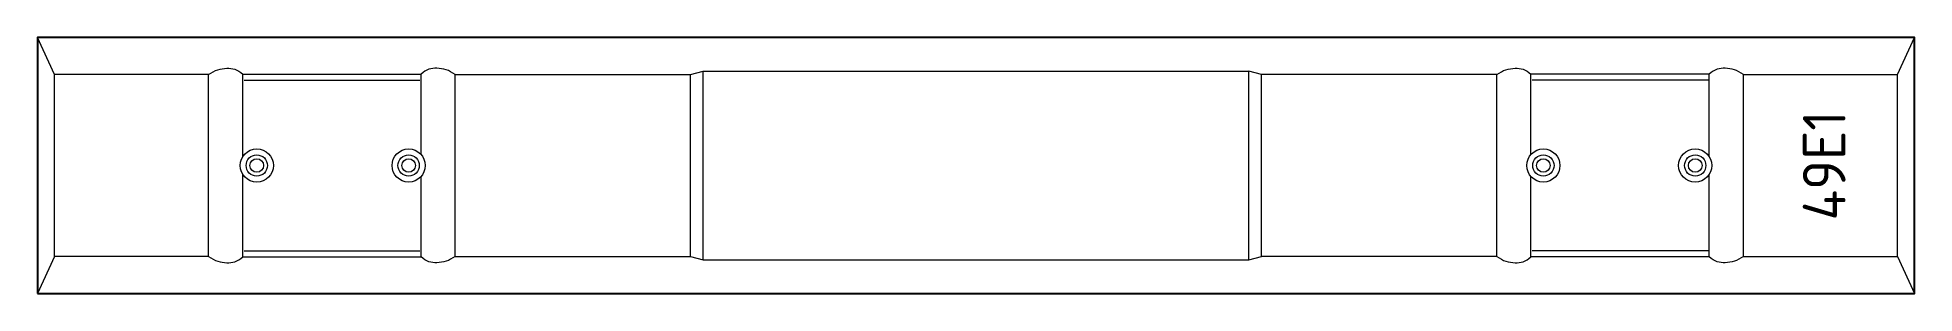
# Model space of a CAD drawing. Header units: metres. Extents: x -1.1 to 1.1, y -0.15 to 0.15.
import ezdxf
from ezdxf.enums import TextEntityAlignment as Align

# ---------------------------------------------------------------- set-up
doc = ezdxf.new("R2010")
doc.units = ezdxf.units.M
doc.header["$MEASUREMENT"] = 0
doc.styles.add('Style-NLCS-ISO', font='')
doc.styles.get('Style-NLCS-ISO').set_extended_font_data('NLCS-ISO')

msp = doc.modelspace()

# ---------------------------------------------------------------- linework, layer by layer
at = {"lineweight": 13}
for p, q in [((-1.08, 0.1065), (-1.1, 0.15)), ((1.08, 0.1065), (1.1, 0.15)), ((-0.3347, 0.1065), (-0.3197, 0.1105)), ((-0.3197, -0.1105), (-0.3197, 0.1105)), ((-0.3197, 0.1105), (0.3197, 0.1105)), ((0.3197, -0.1105), (0.3197, 0.1105)), ((0.3347, 0.1065), (0.3197, 0.1105)), ((-1.08, -0.1065), (-1.08, 0.1065)), ((-0.8996, 0.1065), (-1.08, 0.1065)), ((-0.8996, -0.1065), (-0.8996, 0.1065)), ((-0.8595, 0.107), (-0.6505, 0.107)), ((-0.8595, 0.0103), (-0.8595, 0.107)), ((-0.6505, 0.013), (-0.6505, 0.107)), ((-0.6104, -0.1065), (-0.6104, 0.1065)), ((-0.6104, 0.1065), (-0.3347, 0.1065)), ((-0.3347, -0.1065), (-0.3347, 0.1065)), ((0.6104, 0.1065), (0.3347, 0.1065)), ((0.3347, -0.1065), (0.3347, 0.1065)), ((0.6104, -0.1065), (0.6104, 0.1065)), ((0.8595, 0.107), (0.6505, 0.107)), ((0.6505, 0.013), (0.6505, 0.107)), ((0.8595, 0.0103), (0.8595, 0.107)), ((0.8996, -0.1065), (0.8996, 0.1065)), ((0.8996, 0.1065), (1.08, 0.1065)), ((1.08, -0.1065), (1.08, 0.1065)), ((-0.8595, -0.107), (-0.8595, -0.0103)), ((-0.6505, -0.107), (-0.6505, -0.013)), ((0.6505, -0.107), (0.6505, -0.013)), ((0.8595, -0.107), (0.8595, -0.0103)), ((-1.08, -0.1065), (-1.1, -0.15)), ((-0.8996, -0.1065), (-1.08, -0.1065)), ((-0.8595, -0.107), (-0.6505, -0.107)), ((-0.6104, -0.1065), (-0.3347, -0.1065)), ((-0.3347, -0.1065), (-0.3197, -0.1105)), ((0.3197, -0.1105), (0.3347, -0.1065)), ((0.6104, -0.1065), (0.3347, -0.1065)), ((0.8595, -0.107), (0.6505, -0.107)), ((0.8996, -0.1065), (1.08, -0.1065)), ((1.08, -0.1065), (1.1, -0.15)), ((-0.3197, -0.1105), (0.3197, -0.1105))]:
    msp.add_line(p, q, dxfattribs=at)
at = {"lineweight": 0}
for p, q in [((-0.858, 0.1), (-0.652, 0.1)), ((0.858, 0.1), (0.652, 0.1)), ((-0.858, -0.1), (-0.652, -0.1)), ((0.858, -0.1), (0.652, -0.1))]:
    msp.add_line(p, q, dxfattribs=at)
at = {"flags": 128}
msp.add_lwpolyline([(-1.1, -0.15), (1.1, -0.15), (1.1, 0.15), (-1.1, 0.15)], close=True, dxfattribs=at)
at = {"lineweight": 13}
for centre in [(-0.843, 0), (-0.665, 0), (0.665, 0), (0.843, 0)]:
    msp.add_circle(centre, 0.0195, dxfattribs=at)
at = {"lineweight": 0}
for centre, radius in [((-0.843, 0), 0.0125), ((-0.843, 0), 0.008), ((-0.665, 0), 0.0125), ((-0.665, 0), 0.008), ((0.665, 0), 0.0125), ((0.665, 0), 0.008), ((0.843, 0), 0.0125), ((0.843, 0), 0.008)]:
    msp.add_circle(centre, radius, dxfattribs=at)
at = {"lineweight": 13}
for points in [[(-0.8996, 0.1065), (-0.8924, 0.1119), (-0.8792, 0.1153), (-0.8657, 0.113), (-0.8595, 0.107)], [(-0.6104, 0.1065), (-0.6176, 0.1119), (-0.6308, 0.1153), (-0.6443, 0.113), (-0.6505, 0.107)], [(0.6104, 0.1065), (0.6176, 0.1119), (0.6308, 0.1153), (0.6443, 0.113), (0.6505, 0.107)], [(0.8996, 0.1065), (0.8925, 0.1119), (0.8792, 0.1153), (0.8657, 0.113), (0.8595, 0.107)], [(-0.8996, -0.1065), (-0.8924, -0.1119), (-0.8792, -0.1153), (-0.8657, -0.113), (-0.8595, -0.107)], [(-0.6104, -0.1065), (-0.6176, -0.1119), (-0.6308, -0.1153), (-0.6443, -0.113), (-0.6505, -0.107)], [(0.6104, -0.1065), (0.6176, -0.1119), (0.6308, -0.1153), (0.6443, -0.113), (0.6505, -0.107)], [(0.8996, -0.1065), (0.8925, -0.1119), (0.8792, -0.1153), (0.8657, -0.113), (0.8595, -0.107)]]:
    msp.add_open_spline(points, degree=3, knots=[0, 0, 0, 0, 0.541538, 1, 1, 1, 1], dxfattribs=at)

# ---------------------------------------------------------------- texts
at = {"lineweight": 13, "style": 'Style-NLCS-ISO'}
msp.add_text('49E1', height=0.05, rotation=90, dxfattribs=at).set_placement((0.9942, 0.0001), align=Align.MIDDLE_CENTER)

doc.saveas('drawing.dxf')
